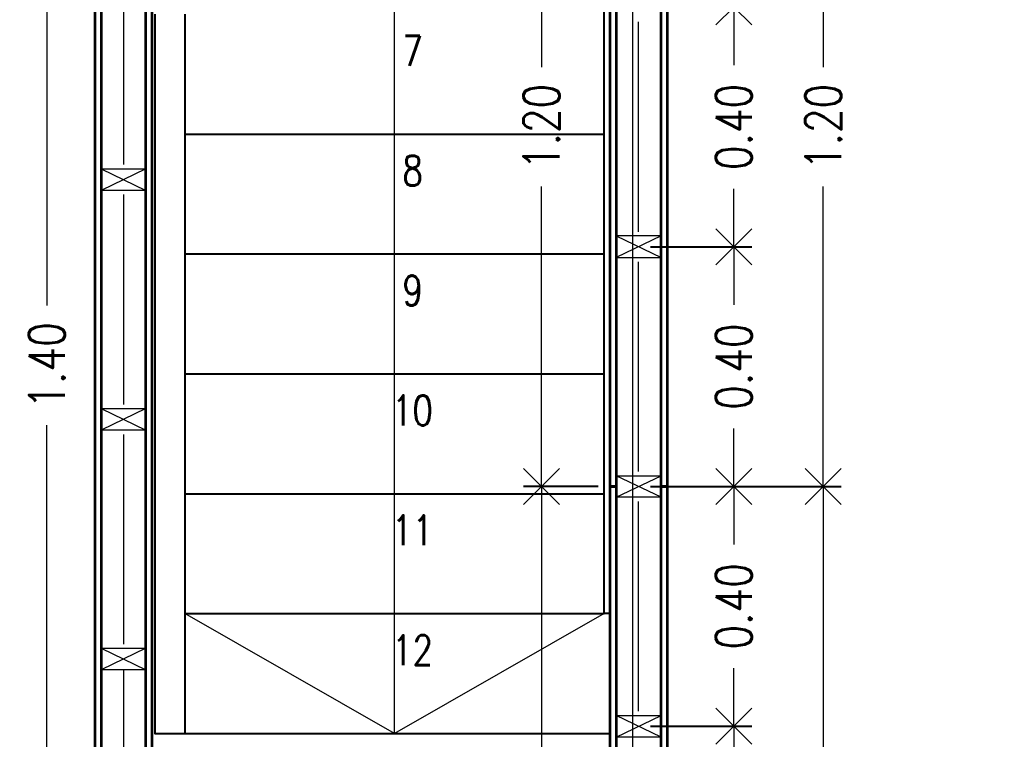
# Model space of a CAD drawing. Header units: metres. Extents: x -2 to 612, y -64 to 156.
# Drawn here: x 472.17 to 473.828, y 47.64 to 48.84 of the extents above; entities that cross this region are included whole.
import ezdxf

# ---------------------------------------------------------------- set-up
doc = ezdxf.new("R2010")
doc.units = ezdxf.units.M
doc.header["$LTSCALE"] = 5
doc.header["$MEASUREMENT"] = 0
doc.layers.get('0').update_dxf_attribs({"color": 30})
doc.layers.get('DEFPOINTS').update_dxf_attribs({"color": 210})
for name, color, linetype, lineweight in [('A-ANNO-DIMS', 3, 'Continuous', 18), ('A-ANNO-SYMB', 3, 'Continuous', 18), ('A-ANNO-TEXT', 3, 'Continuous', 18), ('A-ELEV-IDEN', 3, 'Continuous', 18), ('A-ELEV-MBE2', 4, 'Continuous', 25), ('A-SECT-MCUT', 7, 'Continuous', 35), ('A-WALL-PATT', 8, 'Continuous', 18), ('A-WALL-STUD', 3, 'Continuous', 18)]:
    doc.layers.add(name, color=color, linetype=linetype, lineweight=lineweight)
doc.styles.add('E-ROMANS', font='romans.shx', dxfattribs={"width": 0.8})
doc.dimstyles.new('E-0050_ARW_12', dxfattribs={"dimscale": 0.001, "dimtxt": 60, "dimasz": 60, "dimexe": 30, "dimexo": 20, "dimgap": 30, "dimtad": 0, "dimzin": 0, "dimdsep": 46, "dimtxsty": 'E-ROMANS', "dimblk": 'OPEN90', "dimcen": 30, "dimclrd": 256, "dimclre": 256, "dimclrt": 256, "dimadec": 0, "dimazin": 0, "dimtfac": 1, "dimtmove": 1, "dimatfit": 3, "dimldrblk": 'OPEN90', "dimfxl": 1, "dimtfill": 1, "dimtolj": 1, "dimtzin": 0, "dimlwd": -1, "dimarcsym": 0})

# ---------------------------------------------------------------- blocks, each defined once
blk = doc.blocks.new('_Open90')
at = {"color": 0, "linetype": 'ByBlock', "lineweight": -2}
for p, q in [((-0.5, 0.5), (0, 0)), ((0, 0), (-1, 0)), ((0, 0), (-0.5, -0.5))]:
    blk.add_line(p, q, dxfattribs=at)
blk = doc.blocks.new('*D723')
at = {"layer": 'A-ANNO-DIMS', "lineweight": -2, "transparency": 16777216}
for p, q in [((473.2231, 47.6615), (473.3919, 47.6615)), ((473.2231, 47.2615), (473.3919, 47.2615))]:
    blk.add_line(p, q, dxfattribs=at)
at = {"layer": 'A-ANNO-DIMS', "transparency": 16777216}
for p, q in [((473.3619, 47.6015), (473.3619, 47.5647)), ((473.3619, 47.3215), (473.3619, 47.3584))]:
    blk.add_line(p, q, dxfattribs=at)
at = {"layer": 'DEFPOINTS', "color": 0, "transparency": 16777216}
for p in [(473.2031, 47.6615), (473.3619, 47.6615), (473.2031, 47.2615)]:
    blk.add_point(p, dxfattribs=at)
at = {"layer": 'A-ANNO-DIMS', "transparency": 16777216, "xscale": 0.06, "yscale": 0.06, "zscale": 0.06}
for p, rotation in [((473.3619, 47.6615), 90), ((473.3619, 47.2615), 270)]:
    blk.add_blockref('_Open90', p, dxfattribs=dict(at, rotation=rotation))
at = {"layer": 'A-ANNO-DIMS', "transparency": 16777216, "insert": (473.3619, 47.4615), "char_height": 0.06, "attachment_point": 5, "rotation": 90, "style": 'E-ROMANS', "bg_fill": 3, "box_fill_scale": 1.25, "bg_fill_color": 256, "bg_fill_true_color": 13158600, "bg_fill_transparency": 0}
blk.add_mtext('\\A1;0.40', dxfattribs=at)
blk = doc.blocks.new('*D724')
at = {"layer": 'A-ANNO-DIMS', "lineweight": -2, "transparency": 16777216}
for p, q in [((473.2231, 48.0615), (473.3919, 48.0615)), ((473.2231, 47.6615), (473.3919, 47.6615))]:
    blk.add_line(p, q, dxfattribs=at)
at = {"layer": 'A-ANNO-DIMS', "transparency": 16777216}
for p, q in [((473.3619, 48.0015), (473.3619, 47.9647)), ((473.3619, 47.7215), (473.3619, 47.7584))]:
    blk.add_line(p, q, dxfattribs=at)
at = {"layer": 'DEFPOINTS', "color": 0, "transparency": 16777216}
for p in [(473.2031, 48.0615), (473.3619, 48.0615), (473.2031, 47.6615)]:
    blk.add_point(p, dxfattribs=at)
at = {"layer": 'A-ANNO-DIMS', "transparency": 16777216, "xscale": 0.06, "yscale": 0.06, "zscale": 0.06}
for p, rotation in [((473.3619, 48.0615), 90), ((473.3619, 47.6615), 270)]:
    blk.add_blockref('_Open90', p, dxfattribs=dict(at, rotation=rotation))
at = {"layer": 'A-ANNO-DIMS', "transparency": 16777216, "insert": (473.3619, 47.8615), "char_height": 0.06, "attachment_point": 5, "rotation": 90, "style": 'E-ROMANS', "bg_fill": 3, "box_fill_scale": 1.25, "bg_fill_color": 256, "bg_fill_true_color": 13158600, "bg_fill_transparency": 0}
blk.add_mtext('\\A1;0.40', dxfattribs=at)
blk = doc.blocks.new('*D725')
at = {"layer": 'A-ANNO-DIMS', "lineweight": -2, "transparency": 16777216}
for p, q in [((473.2231, 48.4615), (473.3919, 48.4615)), ((473.2231, 48.0615), (473.3919, 48.0615))]:
    blk.add_line(p, q, dxfattribs=at)
at = {"layer": 'A-ANNO-DIMS', "transparency": 16777216}
for p, q in [((473.3619, 48.4015), (473.3619, 48.3647)), ((473.3619, 48.1215), (473.3619, 48.1584))]:
    blk.add_line(p, q, dxfattribs=at)
at = {"layer": 'DEFPOINTS', "color": 0, "transparency": 16777216}
for p in [(473.2031, 48.4615), (473.3619, 48.4615), (473.2031, 48.0615)]:
    blk.add_point(p, dxfattribs=at)
at = {"layer": 'A-ANNO-DIMS', "transparency": 16777216, "xscale": 0.06, "yscale": 0.06, "zscale": 0.06}
for p, rotation in [((473.3619, 48.4615), 90), ((473.3619, 48.0615), 270)]:
    blk.add_blockref('_Open90', p, dxfattribs=dict(at, rotation=rotation))
at = {"layer": 'A-ANNO-DIMS', "transparency": 16777216, "insert": (473.3619, 48.2615), "char_height": 0.06, "attachment_point": 5, "rotation": 90, "style": 'E-ROMANS', "bg_fill": 3, "box_fill_scale": 1.25, "bg_fill_color": 256, "bg_fill_true_color": 13158600, "bg_fill_transparency": 0}
blk.add_mtext('\\A1;0.40', dxfattribs=at)
blk = doc.blocks.new('*D726')
at = {"layer": 'A-ANNO-DIMS', "lineweight": -2, "transparency": 16777216}
for p, q in [((473.2231, 48.8615), (473.3919, 48.8615)), ((473.2231, 48.4615), (473.3919, 48.4615))]:
    blk.add_line(p, q, dxfattribs=at)
at = {"layer": 'A-ANNO-DIMS', "transparency": 16777216}
for p, q in [((473.3619, 48.8015), (473.3619, 48.7647)), ((473.3619, 48.5215), (473.3619, 48.5584))]:
    blk.add_line(p, q, dxfattribs=at)
at = {"layer": 'DEFPOINTS', "color": 0, "transparency": 16777216}
for p in [(473.2031, 48.8615), (473.3619, 48.8615), (473.2031, 48.4615)]:
    blk.add_point(p, dxfattribs=at)
at = {"layer": 'A-ANNO-DIMS', "transparency": 16777216, "xscale": 0.06, "yscale": 0.06, "zscale": 0.06}
for p, rotation in [((473.3619, 48.8615), 90), ((473.3619, 48.4615), 270)]:
    blk.add_blockref('_Open90', p, dxfattribs=dict(at, rotation=rotation))
at = {"layer": 'A-ANNO-DIMS', "transparency": 16777216, "insert": (473.3619, 48.6615), "char_height": 0.06, "attachment_point": 5, "rotation": 90, "style": 'E-ROMANS', "bg_fill": 3, "box_fill_scale": 1.25, "bg_fill_color": 256, "bg_fill_true_color": 13158600, "bg_fill_transparency": 0}
blk.add_mtext('\\A1;0.40', dxfattribs=at)
blk = doc.blocks.new('*D1297')
at = {"layer": 'A-ANNO-DIMS', "lineweight": -2, "transparency": 16777216}
for p, q in [((473.2706, 48.0615), (473.5414, 48.0615)), ((473.2706, 46.8615), (473.5414, 46.8615))]:
    blk.add_line(p, q, dxfattribs=at)
at = {"layer": 'A-ANNO-DIMS', "transparency": 16777216}
for p, q in [((473.5114, 48.0015), (473.5114, 47.5613)), ((473.5114, 46.9215), (473.5114, 47.3618))]:
    blk.add_line(p, q, dxfattribs=at)
at = {"layer": 'DEFPOINTS', "color": 0, "transparency": 16777216}
for p in [(473.2506, 48.0615), (473.5114, 48.0615), (473.2506, 46.8615)]:
    blk.add_point(p, dxfattribs=at)
at = {"layer": 'A-ANNO-DIMS', "transparency": 16777216, "xscale": 0.06, "yscale": 0.06, "zscale": 0.06}
for p, rotation in [((473.5114, 48.0615), 90), ((473.5114, 46.8615), 270)]:
    blk.add_blockref('_Open90', p, dxfattribs=dict(at, rotation=rotation))
at = {"layer": 'A-ANNO-DIMS', "transparency": 16777216, "insert": (473.5114, 47.4615), "char_height": 0.06, "attachment_point": 5, "rotation": 90, "style": 'E-ROMANS', "bg_fill": 3, "box_fill_scale": 1.25, "bg_fill_color": 256, "bg_fill_true_color": 13158600, "bg_fill_transparency": 0}
blk.add_mtext('\\A1;1.20', dxfattribs=at)
blk = doc.blocks.new('*D1298')
at = {"layer": 'A-ANNO-DIMS', "lineweight": -2, "transparency": 16777216}
for p, q in [((473.2706, 49.2615), (473.5414, 49.2615)), ((473.2706, 48.0615), (473.5414, 48.0615))]:
    blk.add_line(p, q, dxfattribs=at)
at = {"layer": 'A-ANNO-DIMS', "transparency": 16777216}
for p, q in [((473.5114, 49.2015), (473.5114, 48.7613)), ((473.5114, 48.1215), (473.5114, 48.5618))]:
    blk.add_line(p, q, dxfattribs=at)
at = {"layer": 'DEFPOINTS', "color": 0, "transparency": 16777216}
for p in [(473.2506, 49.2615), (473.5114, 49.2615), (473.2506, 48.0615)]:
    blk.add_point(p, dxfattribs=at)
at = {"layer": 'A-ANNO-DIMS', "transparency": 16777216, "xscale": 0.06, "yscale": 0.06, "zscale": 0.06}
for p, rotation in [((473.5114, 49.2615), 90), ((473.5114, 48.0615), 270)]:
    blk.add_blockref('_Open90', p, dxfattribs=dict(at, rotation=rotation))
at = {"layer": 'A-ANNO-DIMS', "transparency": 16777216, "insert": (473.5114, 48.6615), "char_height": 0.06, "attachment_point": 5, "rotation": 90, "style": 'E-ROMANS', "bg_fill": 3, "box_fill_scale": 1.25, "bg_fill_color": 256, "bg_fill_true_color": 13158600, "bg_fill_transparency": 0}
blk.add_mtext('\\A1;1.20', dxfattribs=at)
blk = doc.blocks.new('*D1311')
at = {"layer": 'A-ANNO-DIMS', "lineweight": -2, "transparency": 16777216}
for p, q in [((473.1356, 48.0615), (473.0109, 48.0615)), ((473.1356, 46.8615), (473.0109, 46.8615))]:
    blk.add_line(p, q, dxfattribs=at)
at = {"layer": 'A-ANNO-DIMS', "transparency": 16777216}
for p, q in [((473.0409, 48.0015), (473.0409, 47.5613)), ((473.0409, 46.9215), (473.0409, 47.3618))]:
    blk.add_line(p, q, dxfattribs=at)
at = {"layer": 'DEFPOINTS', "color": 0, "transparency": 16777216}
for p in [(473.0409, 48.0615), (473.1556, 48.0615), (473.1556, 46.8615)]:
    blk.add_point(p, dxfattribs=at)
at = {"layer": 'A-ANNO-DIMS', "transparency": 16777216, "xscale": 0.06, "yscale": 0.06, "zscale": 0.06}
for p, rotation in [((473.0409, 48.0615), 90), ((473.0409, 46.8615), 270)]:
    blk.add_blockref('_Open90', p, dxfattribs=dict(at, rotation=rotation))
at = {"layer": 'A-ANNO-DIMS', "transparency": 16777216, "insert": (473.0409, 47.4615), "char_height": 0.06, "attachment_point": 5, "rotation": 90, "style": 'E-ROMANS', "bg_fill": 3, "box_fill_scale": 1.25, "bg_fill_color": 256, "bg_fill_true_color": 13158600, "bg_fill_transparency": 0}
blk.add_mtext('\\A1;1.20', dxfattribs=at)
blk = doc.blocks.new('*D1312')
at = {"layer": 'A-ANNO-DIMS', "lineweight": -2, "transparency": 16777216}
for p, q in [((473.1356, 49.2615), (473.0109, 49.2615)), ((473.1356, 48.0615), (473.0109, 48.0615))]:
    blk.add_line(p, q, dxfattribs=at)
at = {"layer": 'A-ANNO-DIMS', "transparency": 16777216}
for p, q in [((473.0409, 49.2015), (473.0409, 48.7613)), ((473.0409, 48.1215), (473.0409, 48.5618))]:
    blk.add_line(p, q, dxfattribs=at)
at = {"layer": 'DEFPOINTS', "color": 0, "transparency": 16777216}
for p in [(473.0409, 49.2615), (473.1556, 49.2615), (473.1556, 48.0615)]:
    blk.add_point(p, dxfattribs=at)
at = {"layer": 'A-ANNO-DIMS', "transparency": 16777216, "xscale": 0.06, "yscale": 0.06, "zscale": 0.06}
for p, rotation in [((473.0409, 49.2615), 90), ((473.0409, 48.0615), 270)]:
    blk.add_blockref('_Open90', p, dxfattribs=dict(at, rotation=rotation))
at = {"layer": 'A-ANNO-DIMS', "transparency": 16777216, "insert": (473.0409, 48.6615), "char_height": 0.06, "attachment_point": 5, "rotation": 90, "style": 'E-ROMANS', "bg_fill": 3, "box_fill_scale": 1.25, "bg_fill_color": 256, "bg_fill_true_color": 13158600, "bg_fill_transparency": 0}
blk.add_mtext('\\A1;1.20', dxfattribs=at)
blk = doc.blocks.new('*D1290')
at = {"layer": 'A-ANNO-DIMS', "lineweight": -2, "transparency": 16777216}
for p, q in [((473.2706, 50.2595), (473.9639, 50.2595)), ((473.2706, 43.2405), (473.9639, 43.2405))]:
    blk.add_line(p, q, dxfattribs=at)
at = {"layer": 'A-ANNO-DIMS', "transparency": 16777216}
for p, q in [((473.9339, 50.1995), (473.9339, 46.8532)), ((473.9339, 43.3005), (473.9339, 46.6469))]:
    blk.add_line(p, q, dxfattribs=at)
at = {"layer": 'DEFPOINTS', "color": 0, "transparency": 16777216}
for p in [(473.2506, 50.2595), (473.2506, 43.2405), (473.9339, 43.2405)]:
    blk.add_point(p, dxfattribs=at)
at = {"layer": 'A-ANNO-DIMS', "transparency": 16777216, "xscale": 0.06, "yscale": 0.06, "zscale": 0.06}
for p, rotation in [((473.9339, 50.2595), 90), ((473.9339, 43.2405), 270)]:
    blk.add_blockref('_Open90', p, dxfattribs=dict(at, rotation=rotation))
at = {"layer": 'A-ANNO-DIMS', "transparency": 16777216, "insert": (473.9339, 46.75), "char_height": 0.06, "attachment_point": 5, "rotation": 90, "style": 'E-ROMANS', "bg_fill": 3, "box_fill_scale": 1.25, "bg_fill_color": 256, "bg_fill_true_color": 13158600, "bg_fill_transparency": 0}
blk.add_mtext('\\A1;7.02', dxfattribs=at)
blk = doc.blocks.new('*D1142')
at = {"layer": 'A-ANNO-DIMS', "lineweight": -2, "transparency": 16777216}
for p, q in [((472.2756, 48.9635), (472.1851, 48.9635)), ((472.2856, 47.5635), (472.1851, 47.5635))]:
    blk.add_line(p, q, dxfattribs=at)
at = {"layer": 'A-ANNO-DIMS', "transparency": 16777216}
for p, q in [((472.2151, 48.9035), (472.2151, 48.3633)), ((472.2151, 47.6235), (472.2151, 48.1638))]:
    blk.add_line(p, q, dxfattribs=at)
at = {"layer": 'DEFPOINTS', "color": 0, "transparency": 16777216}
for p in [(472.2956, 48.9635), (472.2151, 47.5635), (472.3056, 47.5635)]:
    blk.add_point(p, dxfattribs=at)
at = {"layer": 'A-ANNO-DIMS', "transparency": 16777216, "xscale": 0.06, "yscale": 0.06, "zscale": 0.06}
for p, rotation in [((472.2151, 48.9635), 90), ((472.2151, 47.5635), 270)]:
    blk.add_blockref('_Open90', p, dxfattribs=dict(at, rotation=rotation))
at = {"layer": 'A-ANNO-DIMS', "transparency": 16777216, "insert": (472.2151, 48.2635), "char_height": 0.06, "attachment_point": 5, "rotation": 90, "style": 'E-ROMANS', "bg_fill": 3, "box_fill_scale": 1.25, "bg_fill_color": 256, "bg_fill_true_color": 13158600, "bg_fill_transparency": 0}
blk.add_mtext('\\A1;1.40', dxfattribs=at)

msp = doc.modelspace()

# ---------------------------------------------------------------- linework, layer by layer
at = {"layer": 'A-ANNO-SYMB'}
msp.add_line((473.19311, 52.35043), (473.19311, 41.94592), dxfattribs=at)
at = {"layer": 'A-ELEV-IDEN'}
msp.add_lwpolyline([(472.79561, 47.64954), (472.79561, 49.79954)], dxfattribs=at)
at = {"layer": 'A-ELEV-MBE2'}
msp.add_line((472.44561, 48.84954), (472.44561, 47.64954), dxfattribs=at)
msp.add_lwpolyline([(472.39561, 48.84954), (472.39561, 47.64954), (472.39561, 47.64954)], dxfattribs=at)
at = {"layer": 'A-SECT-MCUT'}
for points in [[(473.16561, 49.26154), (473.1656, 48.06154), (473.1556, 48.06154), (473.15561, 49.26154)], [(473.2506, 49.26154), (473.2506, 48.06154), (473.2406, 48.06154), (473.2406, 49.26154)], [(472.29561, 48.96354), (472.30561, 48.96354), (472.30561, 47.56354), (472.29561, 47.56354)], [(472.38061, 48.96354), (472.39061, 48.96354), (472.39061, 47.56354), (472.38061, 47.56354)], [(473.16561, 48.06154), (473.1656, 46.86154), (473.1556, 46.86154), (473.15561, 48.06154)], [(473.2506, 48.06154), (473.2506, 46.86154), (473.2406, 46.86154), (473.2406, 48.06154)]]:
    msp.add_lwpolyline(points, close=True, dxfattribs=at)
at = {"layer": 'A-WALL-PATT', "ltscale": 0.1}
for p, q in [((472.34311, 48.93854), (472.34311, 48.59854)), ((472.34311, 48.54854), (472.34311, 48.19854)), ((472.34311, 48.14854), (472.34311, 47.79854)), ((472.34311, 47.75554), (472.34311, 47.59954))]:
    msp.add_line(p, q, dxfattribs=at)

# ---------------------------------------------------------------- texts
at = {"layer": 'A-ANNO-TEXT', "char_height": 0.05, "attachment_point": 5, "rotation": 0.00048, "style": 'E-ROMANS'}
for s, insert in [('\\pi-0.3,l0.3,t0.3;7', (472.82566, 48.78844)), ('\\pi-0.3,l0.3,t0.3;8', (472.82566, 48.58844)), ('\\pi-0.3,l0.3,t0.3;9', (472.82566, 48.38844)), ('\\pi-0.3,l0.3,t0.3;10', (472.82566, 48.18844)), ('\\pi-0.3,l0.3,t0.3;11', (472.82566, 47.98844)), ('\\pi-0.3,l0.3,t0.3;12', (472.82566, 47.78844))]:
    msp.add_mtext(s, dxfattribs=dict(at, insert=insert))

# ---------------------------------------------------------------- next in the draw order: dimensions: what is measured, and where the dimension line sits
at = {"layer": 'A-ANNO-DIMS'}
for base, p1, p2, picture, middle in [((472.21508, 47.56354), (472.29561, 48.96354), (472.30561, 47.56354), '*D1142', (472.21508, 48.26354)), ((473.04087, 48.06154), (473.1556, 46.86154), (473.1556, 48.06154), '*D1311', (473.04087, 47.46154)), ((473.36191, 47.66154), (473.20309, 47.26154), (473.20311, 47.66154), '*D723', (473.36191, 47.46154))]:
    dim = msp.add_linear_dim(base=base, p1=p1, p2=p2, angle=90, dimstyle='E-0050_ARW_12', dxfattribs=at)
    dim.commit()
    dim.dimension.update_dxf_attribs({"geometry": picture, "text_midpoint": middle})

# ---------------------------------------------------------------- next in the draw order: linework, layer by layer
at = {"layer": 'A-ELEV-IDEN'}
msp.add_lwpolyline([(473.14561, 47.84954), (472.79561, 47.64954), (472.44561, 47.84954)], dxfattribs=at)
at = {"layer": 'A-ELEV-MBE2'}
msp.add_line((472.39561, 47.64954), (473.15561, 47.64954), dxfattribs=at)
for points in [[(472.44561, 48.04954), (473.14561, 48.04954)], [(472.44561, 47.84954), (473.14561, 47.84954)]]:
    msp.add_lwpolyline(points, dxfattribs=at)
at = {"layer": 'A-WALL-STUD'}
for p, q in [((472.30561, 48.59154), (472.38061, 48.55554)), ((472.38061, 48.59154), (472.30561, 48.55554)), ((472.30561, 48.19154), (472.38061, 48.15554)), ((472.38061, 48.19154), (472.30561, 48.15554)), ((472.30561, 47.79154), (472.38061, 47.75554)), ((472.38061, 47.79154), (472.30561, 47.75554))]:
    msp.add_line(p, q, dxfattribs=at)
for points in [[(472.30561, 48.59154), (472.38061, 48.59154), (472.38061, 48.55554), (472.30561, 48.55554)], [(472.30561, 48.19154), (472.38061, 48.19154), (472.38061, 48.15554), (472.30561, 48.15554)], [(472.30561, 47.79154), (472.38061, 47.79154), (472.38061, 47.75554), (472.30561, 47.75554)]]:
    msp.add_lwpolyline(points, close=True, dxfattribs=at)

# ---------------------------------------------------------------- next in the draw order: dimensions: what is measured, and where the dimension line sits
at = {"layer": 'A-ANNO-DIMS'}
for base, p1, p2, picture, middle in [((473.04087, 49.26154), (473.1556, 48.06154), (473.15561, 49.26154), '*D1312', (473.04087, 48.66154)), ((473.36191, 48.06153), (473.20311, 47.66154), (473.20311, 48.06153), '*D724', (473.36191, 47.86154))]:
    dim = msp.add_linear_dim(base=base, p1=p1, p2=p2, angle=90, dimstyle='E-0050_ARW_12', dxfattribs=at)
    dim.commit()
    dim.dimension.update_dxf_attribs({"geometry": picture, "text_midpoint": middle})

# ---------------------------------------------------------------- next in the draw order: linework, layer by layer
at = {"layer": 'A-ELEV-MBE2'}
for points in [[(473.15561, 47.8495), (473.14561, 47.8495), (473.14561, 50.16349)], [(472.44561, 48.64954), (473.14561, 48.64954)], [(472.44561, 48.44954), (473.14561, 48.44954)], [(472.44561, 48.24954), (473.14561, 48.24954)]]:
    msp.add_lwpolyline(points, dxfattribs=at)
at = {"layer": 'A-WALL-PATT', "ltscale": 0.1}
msp.add_line((473.20311, 47.68654), (473.20311, 48.03654), dxfattribs=at)
at = {"layer": 'A-WALL-STUD'}
for p, q in [((473.24059, 47.64354), (473.16559, 47.67954)), ((473.16559, 47.64354), (473.24059, 47.67954))]:
    msp.add_line(p, q, dxfattribs=at)
msp.add_lwpolyline([(473.24059, 47.64354), (473.16559, 47.64354), (473.16559, 47.67954), (473.24059, 47.67954)], close=True, dxfattribs=at)

# ---------------------------------------------------------------- next in the draw order: dimensions: what is measured, and where the dimension line sits
at = {"layer": 'A-ANNO-DIMS'}
dim = msp.add_linear_dim(base=(473.36191, 48.46154), p1=(473.20311, 48.06153), p2=(473.20311, 48.46154), angle=90, dimstyle='E-0050_ARW_12', dxfattribs=at)
dim.commit()
dim.dimension.update_dxf_attribs({"geometry": '*D725', "text_midpoint": (473.36191, 48.26154)})

# ---------------------------------------------------------------- next in the draw order: linework, layer by layer
at = {"layer": 'A-WALL-PATT', "ltscale": 0.1}
msp.add_line((473.20311, 48.08654), (473.20311, 48.43654), dxfattribs=at)
at = {"layer": 'A-WALL-STUD'}
for p, q in [((473.24059, 48.04354), (473.16559, 48.07954)), ((473.16559, 48.04354), (473.24059, 48.07954))]:
    msp.add_line(p, q, dxfattribs=at)
msp.add_lwpolyline([(473.24059, 48.04354), (473.16559, 48.04354), (473.16559, 48.07954), (473.24059, 48.07954)], close=True, dxfattribs=at)

# ---------------------------------------------------------------- next in the draw order: dimensions: what is measured, and where the dimension line sits
at = {"layer": 'A-ANNO-DIMS'}
for base, p1, p2, picture, middle in [((473.36191, 48.86154), (473.20311, 48.46154), (473.20311, 48.86154), '*D726', (473.36191, 48.66154)), ((473.51144, 48.06154), (473.2506, 46.86154), (473.2506, 48.06154), '*D1297', (473.51144, 47.46154))]:
    dim = msp.add_linear_dim(base=base, p1=p1, p2=p2, angle=90, dimstyle='E-0050_ARW_12', dxfattribs=at)
    dim.commit()
    dim.dimension.update_dxf_attribs({"geometry": picture, "text_midpoint": middle})

# ---------------------------------------------------------------- next in the draw order: linework, layer by layer
at = {"layer": 'A-WALL-PATT', "ltscale": 0.1}
msp.add_line((473.20311, 48.48654), (473.20311, 48.83654), dxfattribs=at)
at = {"layer": 'A-WALL-STUD'}
for p, q in [((473.24059, 48.47954), (473.16559, 48.44354)), ((473.16559, 48.47954), (473.24059, 48.44354))]:
    msp.add_line(p, q, dxfattribs=at)
msp.add_lwpolyline([(473.24059, 48.47954), (473.16559, 48.47954), (473.16559, 48.44354), (473.24059, 48.44354)], close=True, dxfattribs=at)

# ---------------------------------------------------------------- next in the draw order: dimensions: what is measured, and where the dimension line sits
at = {"layer": 'A-ANNO-DIMS'}
dim = msp.add_linear_dim(base=(473.51144, 49.26154), p1=(473.2506, 48.06154), p2=(473.2506, 49.26154), angle=90, dimstyle='E-0050_ARW_12', dxfattribs=at)
dim.commit()
dim.dimension.update_dxf_attribs({"geometry": '*D1298', "text_midpoint": (473.51144, 48.66154)})

# ---------------------------------------------------------------- next in the draw order: dimensions: what is measured, and where the dimension line sits
dim = msp.add_linear_dim(base=(473.93391, 43.24054), p1=(473.25061, 50.25954), p2=(473.25061, 43.24054), angle=90, dimstyle='E-0050_ARW_12', dxfattribs=at)
dim.commit()
dim.dimension.update_dxf_attribs({"geometry": '*D1290', "text_midpoint": (473.93391, 46.75004)})

doc.saveas('drawing.dxf')
